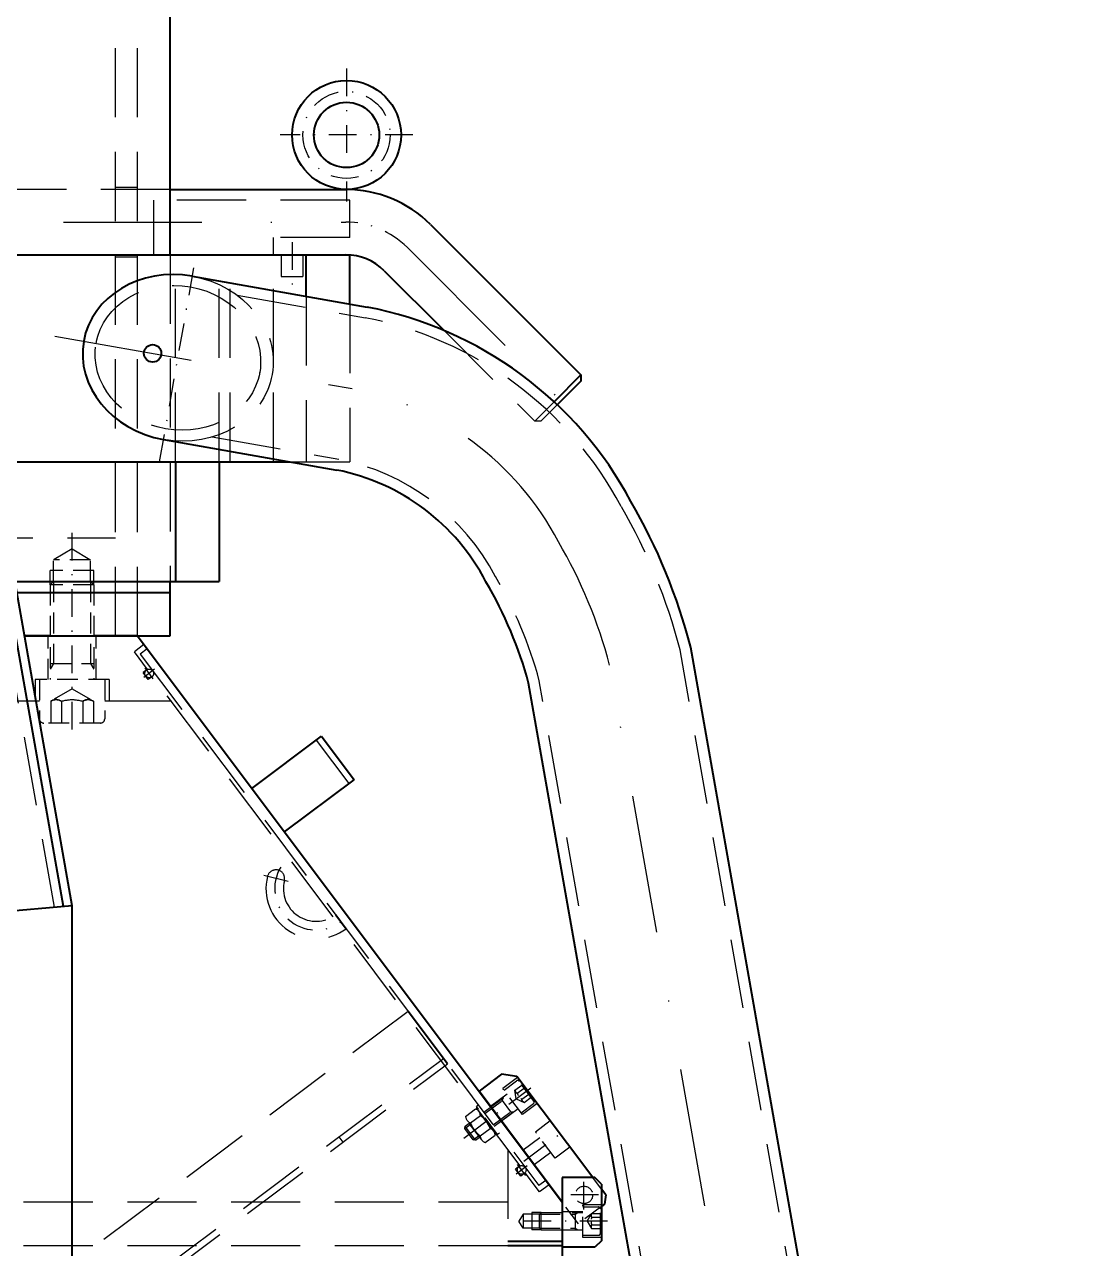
# Model space of a CAD drawing. Extents: x -5080 to -3891, y 5788 to 6629.
# Drawn here: x -4231 to -4134.2, y 6178.8 to 6291.2 of the extents above; entities that cross this region are included whole.
import ezdxf

# ---------------------------------------------------------------- set-up
doc = ezdxf.new("R2010")
doc.units = 0
doc.linetypes.add('STRICHPUNKT', pattern=[25.4, 12.7, -6.35, 0, -6.35])
doc.linetypes.add('VERDECKT', pattern=[9.525, 6.35, -3.175])
for name, color, linetype, lineweight in [('ACHSE', 150, 'STRICHPUNKT', 25), ('VERDECKT', 2, 'VERDECKT', 25), ('VOLL_05', 7, 'CONTINUOUS', 40)]:
    doc.layers.add(name, color=color, linetype=linetype, lineweight=lineweight)

msp = doc.modelspace()

# ---------------------------------------------------------------- linework, layer by layer
at = {"layer": 'ACHSE', "ltscale": 0.2}
for p, q in [((-4201.4419, 6287.1552), (-4201.4419, 6274.9659)), ((-4195.3472, 6281.0606), (-4207.5365, 6281.0606)), ((-4206.4419, 6271.2268), (-4206.4419, 6266.9559)), ((-4218.6042, 6251.0606), (-4215.254, 6270.0606)), ((-4226.6419, 6226.4606), (-4226.6419, 6244.9787)), ((-4219.0658, 6231.9926), (-4220.0579, 6231.2485)), ((-4219.1898, 6231.1245), (-4219.9339, 6232.1166)), ((-4206.8137, 6212.5014), (-4209.0332, 6213.0583)), ((-4190.6861, 6188.9409), (-4184.3546, 6193.6895)), ((-4185.1747, 6186.8244), (-4181.3546, 6189.6895)), ((-4184.8658, 6186.3926), (-4185.8579, 6185.6485)), ((-4184.9898, 6185.5245), (-4185.7339, 6186.5166)), ((-4179.6403, 6182.3813), (-4179.6403, 6185.0691)), ((-4178.2965, 6183.7252), (-4180.9842, 6183.7252)), ((-4177.4724, 6181.3252), (-4186.1189, 6181.3252))]:
    msp.add_line(p, q, dxfattribs=at)
at = {"layer": 'ACHSE'}
for p, q in [((-4278.4419, 6273.0606), (-4201.5129, 6273.0606)), ((-4195.8561, 6270.7174), (-4181.0571, 6255.9184)), ((-4228.2259, 6262.5892), (-4200.9275, 6257.7758)), ((-4141.9639, 6032.0606), (-4177.2858, 6232.3813))]:
    msp.add_line(p, q, dxfattribs=at)
at = {"layer": 'ACHSE', "ltscale": 0.2}
msp.add_circle((-4201.4419, 6281.0606), 4, dxfattribs=at)
for centre, radius, start, end in [((-4201.5129, 6265.0606), 8, 45, 90), ((-4204.2377, 6211.855), 3.8, 148.597017, 306.869898)]:
    msp.add_arc(centre, radius, start, end, dxfattribs=at)
at = {"layer": 'ACHSE'}
for centre, radius, start, end in [((-4206.1611, 6230.9392), 27.3421, 27.844097, 78.964766), ((-4221.2178, 6220.7982), 45.4333, 14.77041, 30.284267)]:
    msp.add_arc(centre, radius, start, end, dxfattribs=at)
at = {"layer": 'VERDECKT'}
for p, q in [((-4222.6419, 6235.0606), (-4222.6419, 6436.0606)), ((-4220.6419, 6235.0606), (-4220.6419, 6436.0606)), ((-4228.2419, 6210.1384), (-4265.8992, 6423.7038)), ((-4217.6419, 6276.0606), (-4262.6113, 6276.0606)), ((-4222.6419, 6276.2606), (-4220.6419, 6276.2606)), ((-4201.1419, 6275.0606), (-4219.1419, 6275.0606)), ((-4219.1419, 6270.0606), (-4219.1419, 6275.0606)), ((-4201.1419, 6271.6606), (-4201.1419, 6275.0606)), ((-4201.1419, 6271.6606), (-4208.1419, 6271.6606)), ((-4208.1419, 6270.0606), (-4208.1419, 6271.6606)), ((-4222.6419, 6269.8606), (-4220.6419, 6269.8606)), ((-4217.6419, 6270.0606), (-4217.6419, 6240.0606)), ((-4217.1419, 6251.0606), (-4217.1419, 6270.0606)), ((-4213.1419, 6251.0606), (-4213.1419, 6270.0606)), ((-4212.1419, 6251.0606), (-4212.1419, 6270.0606)), ((-4208.1419, 6251.0606), (-4208.1419, 6270.0606)), ((-4207.4419, 6270.0606), (-4207.4419, 6268.0606)), ((-4205.4419, 6270.0606), (-4205.4419, 6268.0606)), ((-4207.4419, 6268.0606), (-4205.4419, 6268.0606)), ((-4211.4869, 6266.3497), (-4199.7161, 6264.2742)), ((-4205.1419, 6266.2463), (-4205.1419, 6251.0606)), ((-4201.1419, 6265.541), (-4201.1419, 6251.0606)), ((-4192.4867, 6263.1054), (-4184.1684, 6254.7871)), ((-4182.3912, 6256.5642), (-4184.1684, 6254.7871)), ((-4182.0993, 6256.2904), (-4183.6027, 6254.7871)), ((-4183.6027, 6254.7871), (-4184.1684, 6254.7871)), ((-4213.7825, 6253.3305), (-4202.1485, 6251.2791)), ((-4206.6678, 6251.0606), (-4201.1419, 6251.0606)), ((-4255.6419, 6244.0606), (-4222.6419, 6244.0606)), ((-4220.0419, 6234.2606), (-4220.9219, 6233.6006)), ((-4219.7419, 6233.8606), (-4220.3819, 6233.3806)), ((-4135.2519, 6032.0606), (-4170.8213, 6233.7845)), ((-4219.7142, 6231.9904), (-4220.9219, 6233.6006)), ((-4220.3819, 6233.3806), (-4183.7819, 6184.5806)), ((-4219.7219, 6232.0006), (-4220.1219, 6231.7006)), ((-4219.6419, 6231.0606), (-4220.1219, 6231.7006)), ((-4219.2419, 6231.3606), (-4219.6419, 6231.0606)), ((-4185.5142, 6186.3904), (-4219.2495, 6231.3707)), ((-4148.6759, 6032.0606), (-4183.7457, 6230.9517)), ((-4229.6419, 6229.0606), (-4248.6419, 6229.0606)), ((-4217.5169, 6229.0606), (-4223.6419, 6229.0606)), ((-4204.2219, 6225.5006), (-4201.2219, 6221.5006)), ((-4195.7819, 6200.5806), (-4227.7819, 6176.5806)), ((-4226.1419, 6171.0606), (-4192.5419, 6196.2606)), ((-4225.7819, 6170.5806), (-4192.1819, 6195.7806)), ((-4186.6419, 6187.8939), (-4186.6419, 6178.4606)), ((-4180.9404, 6188.1252), (-4182.3004, 6187.1052)), ((-4182.6964, 6187.6332), (-4184.2164, 6186.4932)), ((-4185.5219, 6186.4006), (-4185.9219, 6186.1006)), ((-4185.4419, 6185.4606), (-4185.9219, 6186.1006)), ((-4185.0419, 6185.7606), (-4185.4419, 6185.4606)), ((-4183.7219, 6184.0006), (-4185.0495, 6185.7707)), ((-4183.1419, 6185.0606), (-4183.7819, 6184.5806)), ((-4178.0391, 6184.2569), (-4178.839, 6185.3234)), ((-4186.6419, 6183.0606), (-4290.6419, 6183.0606)), ((-4186.6419, 6179.0606), (-4290.6419, 6179.0606))]:
    msp.add_line(p, q, dxfattribs=at)
at = {"layer": 'VERDECKT', "ltscale": 0.3}
for p, q in [((-4226.6419, 6243.0598), (-4228.3359, 6242.042)), ((-4226.6419, 6243.0598), (-4224.9479, 6242.042)), ((-4228.3359, 6240.0598), (-4228.3359, 6242.042)), ((-4224.9479, 6242.042), (-4228.3359, 6242.042)), ((-4224.9479, 6240.0598), (-4224.9479, 6242.042)), ((-4228.6419, 6239.7538), (-4228.6419, 6241.0598)), ((-4224.6419, 6241.0598), (-4228.6419, 6241.0598)), ((-4224.6419, 6239.7538), (-4224.6419, 6241.0598)), ((-4228.3359, 6240.0598), (-4228.6419, 6239.7538)), ((-4228.6419, 6239.7538), (-4228.6419, 6231.0606)), ((-4228.3741, 6239.7538), (-4228.6419, 6239.7538)), ((-4224.6419, 6239.7538), (-4228.3741, 6239.7538)), ((-4228.3359, 6240.0598), (-4228.3359, 6232.5226)), ((-4224.9479, 6240.0598), (-4228.3359, 6240.0598)), ((-4224.9479, 6240.0598), (-4224.9479, 6232.5226)), ((-4224.6419, 6239.7538), (-4224.9479, 6240.0598)), ((-4224.6419, 6239.7538), (-4224.6419, 6231.0606)), ((-4228.8419, 6231.0606), (-4228.8419, 6235.0606)), ((-4224.4419, 6231.0606), (-4224.4419, 6235.0606)), ((-4228.3359, 6232.5226), (-4228.6419, 6231.9926)), ((-4228.6419, 6232.5226), (-4224.6419, 6232.5226)), ((-4224.9479, 6232.5226), (-4224.6419, 6231.9926)), ((-4230.0419, 6231.0606), (-4230.0419, 6229.0606)), ((-4223.2419, 6231.0606), (-4230.0419, 6231.0606)), ((-4229.6419, 6231.0606), (-4229.6419, 6227.4606)), ((-4223.6419, 6231.0606), (-4223.6419, 6227.4606)), ((-4223.2419, 6231.0606), (-4223.2419, 6229.0606)), ((-4226.6419, 6230.1942), (-4228.6046, 6229.061)), ((-4226.6419, 6230.1942), (-4224.6791, 6229.061)), ((-4228.5589, 6229.0864), (-4228.6054, 6229.0606)), ((-4228.6054, 6229.0606), (-4228.5589, 6229.0864)), ((-4228.6054, 6229.0606), (-4228.6054, 6227.0606)), ((-4228.5589, 6229.0864), (-4228.514, 6229.1095)), ((-4228.5141, 6229.1094), (-4228.5589, 6229.0864)), ((-4228.4705, 6229.1297), (-4228.5141, 6229.1094)), ((-4228.514, 6229.1095), (-4228.4705, 6229.1299)), ((-4228.4705, 6229.1299), (-4228.4282, 6229.1479)), ((-4228.4282, 6229.1476), (-4228.4705, 6229.1297)), ((-4228.4282, 6229.1479), (-4228.3868, 6229.1634)), ((-4228.3869, 6229.1632), (-4228.4282, 6229.1476)), ((-4228.3464, 6229.1764), (-4228.3869, 6229.1632)), ((-4228.3868, 6229.1634), (-4228.3463, 6229.1767)), ((-4228.3066, 6229.1875), (-4228.3464, 6229.1764)), ((-4228.3463, 6229.1767), (-4228.3066, 6229.1879)), ((-4228.3066, 6229.1879), (-4228.2674, 6229.1969)), ((-4228.2675, 6229.1965), (-4228.3066, 6229.1875)), ((-4228.2288, 6229.2035), (-4228.2675, 6229.1965)), ((-4228.2674, 6229.1969), (-4228.2287, 6229.2038)), ((-4228.1904, 6229.2084), (-4228.2288, 6229.2035)), ((-4228.2287, 6229.2038), (-4228.1904, 6229.2088)), ((-4228.1904, 6229.2088), (-4228.1523, 6229.2117)), ((-4228.1523, 6229.2113), (-4228.1904, 6229.2084)), ((-4228.1523, 6229.2117), (-4228.1143, 6229.2127)), ((-4228.1143, 6229.2123), (-4228.1523, 6229.2113)), ((-4228.1143, 6229.2127), (-4228.0763, 6229.2117)), ((-4228.0763, 6229.2113), (-4228.1143, 6229.2123)), ((-4228.0763, 6229.2117), (-4228.0382, 6229.2088)), ((-4228.0382, 6229.2084), (-4228.0763, 6229.2113)), ((-4228.0382, 6229.2088), (-4227.9998, 6229.2038)), ((-4227.9998, 6229.2035), (-4228.0382, 6229.2084)), ((-4227.9998, 6229.2038), (-4227.9612, 6229.1969)), ((-4227.9611, 6229.1965), (-4227.9998, 6229.2035)), ((-4227.9612, 6229.1969), (-4227.922, 6229.1879)), ((-4227.922, 6229.1875), (-4227.9611, 6229.1965)), ((-4227.922, 6229.1879), (-4227.8822, 6229.1767)), ((-4227.8822, 6229.1764), (-4227.922, 6229.1875)), ((-4227.8822, 6229.1767), (-4227.8418, 6229.1634)), ((-4227.8417, 6229.1632), (-4227.8822, 6229.1764)), ((-4227.8418, 6229.1634), (-4227.8004, 6229.1479)), ((-4227.8004, 6229.1476), (-4227.8417, 6229.1632)), ((-4227.8004, 6229.1479), (-4227.7581, 6229.1299)), ((-4227.758, 6229.1297), (-4227.8004, 6229.1476)), ((-4227.7581, 6229.1299), (-4227.7145, 6229.1095)), ((-4227.7145, 6229.1094), (-4227.758, 6229.1297)), ((-4227.7145, 6229.1095), (-4227.6697, 6229.0864)), ((-4227.6696, 6229.0864), (-4227.7145, 6229.1094)), ((-4227.6697, 6229.0864), (-4227.6232, 6229.0606)), ((-4227.6232, 6229.0606), (-4227.6696, 6229.0864)), ((-4227.6232, 6229.0606), (-4227.5305, 6229.0864)), ((-4227.6232, 6229.0606), (-4227.6232, 6227.0606)), ((-4227.5305, 6229.0864), (-4227.4408, 6229.1094)), ((-4227.4408, 6229.1094), (-4227.3538, 6229.1297)), ((-4227.3538, 6229.1297), (-4227.2692, 6229.1476)), ((-4227.2692, 6229.1476), (-4227.1866, 6229.1632)), ((-4227.1866, 6229.1632), (-4227.1057, 6229.1764)), ((-4227.1057, 6229.1764), (-4227.0262, 6229.1875)), ((-4227.0262, 6229.1875), (-4226.948, 6229.1965)), ((-4226.948, 6229.1965), (-4226.8706, 6229.2035)), ((-4226.8706, 6229.2035), (-4226.794, 6229.2084)), ((-4226.794, 6229.2084), (-4226.7178, 6229.2113)), ((-4226.7178, 6229.2113), (-4226.6419, 6229.2123)), ((-4226.6419, 6229.2123), (-4226.5659, 6229.2113)), ((-4226.5659, 6229.2113), (-4226.4897, 6229.2084)), ((-4226.4897, 6229.2084), (-4226.4131, 6229.2035)), ((-4226.4131, 6229.2035), (-4226.3358, 6229.1965)), ((-4226.3358, 6229.1965), (-4226.2575, 6229.1875)), ((-4226.2575, 6229.1875), (-4226.1781, 6229.1764)), ((-4226.1781, 6229.1764), (-4226.0972, 6229.1632)), ((-4226.0972, 6229.1632), (-4226.0145, 6229.1476)), ((-4226.0145, 6229.1476), (-4225.9299, 6229.1297)), ((-4225.9299, 6229.1297), (-4225.8429, 6229.1094)), ((-4225.8429, 6229.1094), (-4225.7532, 6229.0864)), ((-4225.7532, 6229.0864), (-4225.6605, 6229.0606)), ((-4225.6141, 6229.0864), (-4225.6605, 6229.0606)), ((-4225.6605, 6229.0606), (-4225.6141, 6229.0864)), ((-4225.6605, 6229.0606), (-4225.6605, 6227.0606)), ((-4225.5692, 6229.1095), (-4225.6141, 6229.0864)), ((-4225.6141, 6229.0864), (-4225.5692, 6229.1094)), ((-4225.5256, 6229.1299), (-4225.5692, 6229.1095)), ((-4225.5692, 6229.1094), (-4225.5257, 6229.1297)), ((-4225.5257, 6229.1297), (-4225.4833, 6229.1476)), ((-4225.4833, 6229.1479), (-4225.5256, 6229.1299)), ((-4225.4419, 6229.1634), (-4225.4833, 6229.1479)), ((-4225.4833, 6229.1476), (-4225.442, 6229.1632)), ((-4225.442, 6229.1632), (-4225.4015, 6229.1764)), ((-4225.4015, 6229.1767), (-4225.4419, 6229.1634)), ((-4225.3617, 6229.1879), (-4225.4015, 6229.1767)), ((-4225.4015, 6229.1764), (-4225.3618, 6229.1875)), ((-4225.3618, 6229.1875), (-4225.3226, 6229.1965)), ((-4225.3226, 6229.1969), (-4225.3617, 6229.1879)), ((-4225.2839, 6229.2038), (-4225.3226, 6229.1969)), ((-4225.3226, 6229.1965), (-4225.2839, 6229.2035)), ((-4225.2455, 6229.2088), (-4225.2839, 6229.2038)), ((-4225.2839, 6229.2035), (-4225.2456, 6229.2084)), ((-4225.2456, 6229.2084), (-4225.2074, 6229.2113)), ((-4225.2074, 6229.2117), (-4225.2455, 6229.2088)), ((-4225.1694, 6229.2127), (-4225.2074, 6229.2117)), ((-4225.2074, 6229.2113), (-4225.1694, 6229.2123)), ((-4225.1314, 6229.2117), (-4225.1694, 6229.2127)), ((-4225.1694, 6229.2123), (-4225.1314, 6229.2113)), ((-4225.0933, 6229.2088), (-4225.1314, 6229.2117)), ((-4225.1314, 6229.2113), (-4225.0933, 6229.2084)), ((-4225.055, 6229.2038), (-4225.0933, 6229.2088)), ((-4225.0933, 6229.2084), (-4225.055, 6229.2035)), ((-4225.0163, 6229.1969), (-4225.055, 6229.2038)), ((-4225.055, 6229.2035), (-4225.0163, 6229.1965)), ((-4224.9771, 6229.1879), (-4225.0163, 6229.1969)), ((-4225.0163, 6229.1965), (-4224.9771, 6229.1875)), ((-4224.9374, 6229.1767), (-4224.9771, 6229.1879)), ((-4224.9771, 6229.1875), (-4224.9373, 6229.1764)), ((-4224.8969, 6229.1634), (-4224.9374, 6229.1767)), ((-4224.9373, 6229.1764), (-4224.8969, 6229.1632)), ((-4224.8556, 6229.1479), (-4224.8969, 6229.1634)), ((-4224.8969, 6229.1632), (-4224.8555, 6229.1476)), ((-4224.8132, 6229.1299), (-4224.8556, 6229.1479)), ((-4224.8555, 6229.1476), (-4224.8132, 6229.1297)), ((-4224.7697, 6229.1095), (-4224.8132, 6229.1299)), ((-4224.8132, 6229.1297), (-4224.7696, 6229.1094)), ((-4224.7248, 6229.0864), (-4224.7697, 6229.1095)), ((-4224.7696, 6229.1094), (-4224.7248, 6229.0864)), ((-4224.6784, 6229.0606), (-4224.7248, 6229.0864)), ((-4224.7248, 6229.0864), (-4224.6784, 6229.0606)), ((-4224.6784, 6229.0606), (-4224.6784, 6227.0606)), ((-4224.0419, 6227.0606), (-4229.2419, 6227.0606)), ((-4185.7404, 6194.5252), (-4187.1004, 6193.5052)), ((-4185.3004, 6191.1052), (-4187.1004, 6193.5052)), ((-4186.9804, 6193.3452), (-4185.8284, 6194.2092)), ((-4185.9762, 6193.3396), (-4185.3362, 6193.8196)), ((-4185.9736, 6193.321), (-4185.9762, 6193.3396)), ((-4185.9762, 6193.3396), (-4185.9736, 6193.321)), ((-4185.8804, 6192.5451), (-4185.9761, 6193.3393)), ((-4185.9706, 6193.3035), (-4185.9736, 6193.321)), ((-4185.9736, 6193.321), (-4185.9706, 6193.3035)), ((-4185.9671, 6193.2869), (-4185.9706, 6193.3035)), ((-4185.9706, 6193.3035), (-4185.9672, 6193.2868)), ((-4185.9672, 6193.2868), (-4185.9633, 6193.2711)), ((-4185.9632, 6193.2711), (-4185.9671, 6193.2869)), ((-4185.7682, 6193.0623), (-4185.1282, 6193.5423)), ((-4184.2364, 6192.3532), (-4185.6044, 6194.1772)), ((-4188.8403, 6191.3252), (-4186.6804, 6192.9452)), ((-4188.7479, 6191.202), (-4187.1619, 6192.3915)), ((-4186.7044, 6192.9772), (-4188.2244, 6191.8372)), ((-4187.2543, 6192.5147), (-4186.2943, 6191.2347)), ((-4187.1619, 6192.3915), (-4187.0409, 6192.6748)), ((-4185.9633, 6193.2711), (-4185.9589, 6193.2561)), ((-4185.9589, 6193.2562), (-4185.9632, 6193.2711)), ((-4185.954, 6193.2419), (-4185.9589, 6193.2562)), ((-4185.9589, 6193.2561), (-4185.9541, 6193.2419)), ((-4185.9541, 6193.2419), (-4185.9488, 6193.2283)), ((-4185.9488, 6193.2284), (-4185.954, 6193.2419)), ((-4185.943, 6193.2154), (-4185.9488, 6193.2284)), ((-4185.9488, 6193.2283), (-4185.9431, 6193.2153)), ((-4185.9431, 6193.2153), (-4185.9369, 6193.2029)), ((-4185.9368, 6193.203), (-4185.943, 6193.2154)), ((-4185.9369, 6193.2029), (-4185.9301, 6193.191)), ((-4185.93, 6193.1911), (-4185.9368, 6193.203)), ((-4185.9301, 6193.191), (-4185.9229, 6193.1797)), ((-4185.9228, 6193.1797), (-4185.93, 6193.1911)), ((-4185.9229, 6193.1797), (-4185.9151, 6193.1687)), ((-4185.915, 6193.1688), (-4185.9228, 6193.1797)), ((-4185.9151, 6193.1687), (-4185.9068, 6193.1582)), ((-4185.9067, 6193.1583), (-4185.915, 6193.1688)), ((-4185.9068, 6193.1582), (-4185.8979, 6193.1481)), ((-4185.8978, 6193.1481), (-4185.9067, 6193.1583)), ((-4185.8979, 6193.1481), (-4185.8884, 6193.1383)), ((-4185.8883, 6193.1384), (-4185.8978, 6193.1481)), ((-4185.8884, 6193.1383), (-4185.8782, 6193.1288)), ((-4185.8781, 6193.1289), (-4185.8883, 6193.1384)), ((-4185.8804, 6192.5451), (-4185.1448, 6192.2309)), ((-4185.8782, 6193.1288), (-4185.8674, 6193.1197)), ((-4185.8673, 6193.1197), (-4185.8781, 6193.1289)), ((-4185.8674, 6193.1197), (-4185.8558, 6193.1108)), ((-4185.8557, 6193.1109), (-4185.8673, 6193.1197)), ((-4185.8558, 6193.1108), (-4185.8435, 6193.1022)), ((-4185.8434, 6193.1023), (-4185.8557, 6193.1109)), ((-4185.8435, 6193.1022), (-4185.8304, 6193.0938)), ((-4185.8303, 6193.0939), (-4185.8434, 6193.1023)), ((-4185.8304, 6193.0938), (-4185.8163, 6193.0857)), ((-4185.8163, 6193.0857), (-4185.8303, 6193.0939)), ((-4185.8163, 6193.0857), (-4185.8013, 6193.0777)), ((-4185.8013, 6193.0777), (-4185.8163, 6193.0857)), ((-4185.8013, 6193.0777), (-4185.7853, 6193.0699)), ((-4185.7853, 6193.0699), (-4185.8013, 6193.0777)), ((-4185.7853, 6193.0699), (-4185.7682, 6193.0623)), ((-4185.7682, 6193.0623), (-4185.7853, 6193.0699)), ((-4185.7682, 6193.0623), (-4185.7558, 6193.0306)), ((-4185.7558, 6193.0306), (-4185.7433, 6193.0004)), ((-4185.7433, 6193.0004), (-4185.7307, 6192.9716)), ((-4185.7307, 6192.9716), (-4185.7178, 6192.9439)), ((-4185.7178, 6192.9439), (-4185.7047, 6192.9173)), ((-4185.7047, 6192.9173), (-4185.6913, 6192.8916)), ((-4185.6913, 6192.8916), (-4185.6776, 6192.8668)), ((-4185.4521, 6192.5896), (-4185.4291, 6192.5695)), ((-4185.4291, 6192.5695), (-4185.405, 6192.5493)), ((-4185.405, 6192.5493), (-4185.3795, 6192.5288)), ((-4185.3795, 6192.5288), (-4185.3525, 6192.5081)), ((-4185.3525, 6192.5081), (-4184.7125, 6192.9881)), ((-4185.35, 6192.4895), (-4185.3525, 6192.5081)), ((-4185.3525, 6192.5081), (-4185.35, 6192.4895)), ((-4185.347, 6192.472), (-4185.35, 6192.4895)), ((-4185.35, 6192.4895), (-4185.347, 6192.472)), ((-4185.3436, 6192.4553), (-4185.347, 6192.472)), ((-4185.347, 6192.472), (-4185.3435, 6192.4554)), ((-4185.3397, 6192.4396), (-4185.3436, 6192.4553)), ((-4185.3435, 6192.4554), (-4185.3396, 6192.4396)), ((-4185.3353, 6192.4246), (-4185.3397, 6192.4396)), ((-4185.3396, 6192.4396), (-4185.3352, 6192.4247)), ((-4185.3305, 6192.4104), (-4185.3353, 6192.4246)), ((-4185.3352, 6192.4247), (-4185.3304, 6192.4104)), ((-4185.3252, 6192.3968), (-4185.3305, 6192.4104)), ((-4185.3304, 6192.4104), (-4185.3251, 6192.3969)), ((-4185.3195, 6192.3838), (-4185.3252, 6192.3968)), ((-4185.3251, 6192.3969), (-4185.3194, 6192.3839)), ((-4185.3132, 6192.3714), (-4185.3195, 6192.3838)), ((-4185.3194, 6192.3839), (-4185.3131, 6192.3715)), ((-4185.3065, 6192.3596), (-4185.3132, 6192.3714)), ((-4185.3131, 6192.3715), (-4185.3064, 6192.3596)), ((-4185.2993, 6192.3482), (-4185.3065, 6192.3596)), ((-4185.3064, 6192.3596), (-4185.2992, 6192.3483)), ((-4185.2915, 6192.3372), (-4185.2993, 6192.3482)), ((-4185.2992, 6192.3483), (-4185.2914, 6192.3373)), ((-4185.2832, 6192.3267), (-4185.2915, 6192.3372)), ((-4185.2914, 6192.3373), (-4185.2831, 6192.3268)), ((-4185.2743, 6192.3166), (-4185.2832, 6192.3267)), ((-4185.2831, 6192.3268), (-4185.2742, 6192.3167)), ((-4185.2648, 6192.3068), (-4185.2743, 6192.3166)), ((-4185.2742, 6192.3167), (-4185.2647, 6192.3069)), ((-4185.2546, 6192.2973), (-4185.2648, 6192.3068)), ((-4185.2647, 6192.3069), (-4185.2545, 6192.2974)), ((-4185.2438, 6192.2882), (-4185.2546, 6192.2973)), ((-4185.2545, 6192.2974), (-4185.2437, 6192.2883)), ((-4185.2322, 6192.2793), (-4185.2438, 6192.2882)), ((-4185.2437, 6192.2883), (-4185.2321, 6192.2794)), ((-4185.2199, 6192.2707), (-4185.2322, 6192.2793)), ((-4185.2321, 6192.2794), (-4185.2198, 6192.2708)), ((-4185.2067, 6192.2623), (-4185.2199, 6192.2707)), ((-4185.2198, 6192.2708), (-4185.2067, 6192.2624)), ((-4185.2067, 6192.2624), (-4185.1926, 6192.2542)), ((-4185.1927, 6192.2542), (-4185.2067, 6192.2623)), ((-4185.1777, 6192.2462), (-4185.1927, 6192.2542)), ((-4185.1926, 6192.2542), (-4185.1777, 6192.2462)), ((-4185.1617, 6192.2384), (-4185.1777, 6192.2462)), ((-4185.1777, 6192.2462), (-4185.1617, 6192.2384)), ((-4185.1446, 6192.2308), (-4185.1617, 6192.2384)), ((-4185.1617, 6192.2384), (-4185.1446, 6192.2308)), ((-4185.1446, 6192.2308), (-4184.5046, 6192.7108)), ((-4190.5165, 6190.9445), (-4189.6056, 6191.6277)), ((-4189.4963, 6191.8332), (-4189.5163, 6191.6932)), ((-4187.7163, 6189.2932), (-4189.5163, 6191.6932)), ((-4189.3203, 6191.9652), (-4189.4963, 6191.8332)), ((-4187.5763, 6189.2732), (-4189.4963, 6191.8332)), ((-4187.9727, 6190.1684), (-4186.3867, 6191.3579)), ((-4187.8803, 6190.0452), (-4185.7204, 6191.6652)), ((-4185.6964, 6191.6332), (-4187.2164, 6190.4932)), ((-4186.3867, 6191.3579), (-4186.0809, 6191.3948)), ((-4185.4204, 6191.2652), (-4184.2684, 6192.1292)), ((-4183.9404, 6192.1252), (-4185.3004, 6191.1052)), ((-4190.588, 6189.822), (-4190.0919, 6190.194)), ((-4190.588, 6189.822), (-4190.5572, 6190.0376)), ((-4190.5572, 6190.0376), (-4190.1843, 6190.3172)), ((-4190.4929, 6189.9519), (-4190.5572, 6190.0376)), ((-4189.5972, 6188.7576), (-4190.4929, 6189.9519)), ((-4189.0288, 6188.7765), (-4190.3798, 6190.5779)), ((-4190.0661, 6190.3441), (-4189.1552, 6191.0272)), ((-4182.7404, 6190.5252), (-4184.1004, 6189.5052)), ((-4189.8128, 6188.7884), (-4190.588, 6189.822)), ((-4189.8128, 6188.7884), (-4189.3167, 6189.1604)), ((-4189.5972, 6188.7576), (-4189.2243, 6189.0372)), ((-4189.1655, 6189.1432), (-4188.2546, 6189.8263)), ((-4188.7151, 6188.5427), (-4187.8042, 6189.2259)), ((-4187.7163, 6189.2932), (-4187.5763, 6189.2732)), ((-4187.4003, 6189.4052), (-4187.5763, 6189.2732)), ((-4183.7044, 6188.9772), (-4185.2244, 6187.8372)), ((-4182.3004, 6187.1052), (-4184.1004, 6189.5052)), ((-4189.5972, 6188.7576), (-4189.8128, 6188.7884)), ((-4182.8419, 6184.6606), (-4183.7219, 6184.0006)), ((-4183.5863, 6182.1252), (-4184.4403, 6182.1252)), ((-4184.4403, 6182.1252), (-4184.4403, 6180.5252)), ((-4183.7403, 6181.9712), (-4183.5863, 6182.1252)), ((-4183.5863, 6182.1252), (-4179.7403, 6182.1252)), ((-4183.5863, 6182.0181), (-4183.5863, 6182.1252)), ((-4180.1603, 6181.0852), (-4181.6419, 6183.0606)), ((-4179.7403, 6182.1652), (-4181.6403, 6182.1652)), ((-4180.4578, 6181.9712), (-4180.1911, 6182.1252)), ((-4180.4578, 6182.1252), (-4180.4578, 6180.5252)), ((-4178.0427, 6182.6734), (-4180.1603, 6181.0852)), ((-4179.7403, 6179.8252), (-4179.7403, 6182.8252)), ((-4178.0403, 6182.8252), (-4179.7403, 6182.8252)), ((-4179.7403, 6182.6252), (-4178.3003, 6182.6252)), ((-4178.1403, 6180.1852), (-4178.1403, 6182.4652)), ((-4185.2403, 6181.9712), (-4185.6285, 6181.3252)), ((-4185.2403, 6180.6792), (-4185.6285, 6181.3252)), ((-4183.7403, 6181.9712), (-4185.2403, 6181.9712)), ((-4185.2403, 6181.9712), (-4185.2403, 6180.6792)), ((-4183.7403, 6181.9712), (-4180.4578, 6181.9712)), ((-4183.7403, 6180.6792), (-4183.7403, 6181.9712)), ((-4183.5863, 6180.5252), (-4183.5863, 6182.0181)), ((-4179.3405, 6181.3252), (-4178.9405, 6182.0179)), ((-4179.3405, 6181.3252), (-4178.9405, 6180.6325)), ((-4178.9937, 6181.8583), (-4178.994, 6181.8449)), ((-4178.994, 6181.8449), (-4178.9937, 6181.8315)), ((-4178.9939, 6181.8449), (-4178.9936, 6181.8583)), ((-4178.9936, 6181.8315), (-4178.9939, 6181.8449)), ((-4178.9927, 6181.8718), (-4178.9937, 6181.8583)), ((-4178.9937, 6181.8315), (-4178.9927, 6181.818)), ((-4178.9936, 6181.8583), (-4178.9925, 6181.8718)), ((-4178.9925, 6181.818), (-4178.9936, 6181.8315)), ((-4178.9909, 6181.8853), (-4178.9927, 6181.8718)), ((-4178.9927, 6181.818), (-4178.9909, 6181.8045)), ((-4178.9925, 6181.8718), (-4178.9908, 6181.8853)), ((-4178.9908, 6181.8045), (-4178.9925, 6181.818)), ((-4178.9925, 6181.2715), (-4178.9908, 6181.2445)), ((-4178.9885, 6181.8989), (-4178.9909, 6181.8853)), ((-4178.9909, 6181.8045), (-4178.9885, 6181.7908)), ((-4178.9908, 6181.8853), (-4178.9883, 6181.899)), ((-4178.9883, 6181.7908), (-4178.9908, 6181.8045)), ((-4178.9908, 6181.2445), (-4178.9883, 6181.2172)), ((-4178.9853, 6181.9128), (-4178.9885, 6181.8989)), ((-4178.9885, 6181.7908), (-4178.9853, 6181.777)), ((-4178.9883, 6181.899), (-4178.9852, 6181.9128)), ((-4178.9852, 6181.777), (-4178.9883, 6181.7908)), ((-4178.9883, 6181.2172), (-4178.9852, 6181.1896)), ((-4178.9814, 6181.9268), (-4178.9853, 6181.9128)), ((-4178.9853, 6181.777), (-4178.9814, 6181.763)), ((-4178.9852, 6181.9128), (-4178.9812, 6181.9268)), ((-4178.9812, 6181.763), (-4178.9852, 6181.777)), ((-4178.9852, 6181.1896), (-4178.9812, 6181.1615)), ((-4178.9767, 6181.9411), (-4178.9814, 6181.9268)), ((-4178.9814, 6181.763), (-4178.9767, 6181.7487)), ((-4178.9812, 6181.9268), (-4178.9766, 6181.9411)), ((-4178.9766, 6181.7487), (-4178.9812, 6181.763)), ((-4178.9766, 6181.5175), (-4178.9812, 6181.4889)), ((-4178.9812, 6181.1615), (-4178.9766, 6181.133)), ((-4178.9712, 6181.9557), (-4178.9767, 6181.9411)), ((-4178.9767, 6181.7487), (-4178.9712, 6181.7341)), ((-4178.9766, 6181.9411), (-4178.9711, 6181.9557)), ((-4178.9711, 6181.7341), (-4178.9766, 6181.7487)), ((-4178.9711, 6181.5466), (-4178.9766, 6181.5175)), ((-4178.9766, 6181.133), (-4178.9711, 6181.1038)), ((-4178.9648, 6181.9706), (-4178.9712, 6181.9557)), ((-4178.9712, 6181.7341), (-4178.9648, 6181.7192)), ((-4178.9712, 6180.9163), (-4178.9648, 6180.9313)), ((-4178.9711, 6181.9557), (-4178.9648, 6181.9706)), ((-4178.9648, 6181.7192), (-4178.9711, 6181.7341)), ((-4178.9648, 6181.5765), (-4178.9711, 6181.5466)), ((-4178.9711, 6181.1038), (-4178.9648, 6181.0739)), ((-4178.9648, 6180.9313), (-4178.9711, 6180.9163)), ((-4178.9576, 6181.986), (-4178.9648, 6181.9706)), ((-4178.9648, 6181.9706), (-4178.9576, 6181.986)), ((-4178.9648, 6181.7192), (-4178.9576, 6181.7038)), ((-4178.9576, 6181.7038), (-4178.9648, 6181.7192)), ((-4178.9576, 6181.6072), (-4178.9648, 6181.5765)), ((-4178.9648, 6181.0739), (-4178.9576, 6181.0432)), ((-4178.9576, 6180.9466), (-4178.9648, 6180.9313)), ((-4178.9648, 6180.9313), (-4178.9576, 6180.9466)), ((-4178.9495, 6182.0018), (-4178.9576, 6181.986)), ((-4178.9576, 6181.986), (-4178.9495, 6182.0018)), ((-4178.9576, 6181.7038), (-4178.9495, 6181.688)), ((-4178.9495, 6181.688), (-4178.9576, 6181.7038)), ((-4178.9495, 6181.6388), (-4178.9576, 6181.6072)), ((-4178.9576, 6181.0432), (-4178.9495, 6181.0116)), ((-4178.9495, 6180.9625), (-4178.9576, 6180.9466)), ((-4178.9576, 6180.9466), (-4178.9495, 6180.9625)), ((-4178.9403, 6182.0182), (-4178.9495, 6182.0018)), ((-4178.9495, 6182.0018), (-4178.9403, 6182.0182)), ((-4178.9495, 6181.688), (-4178.9403, 6181.6716)), ((-4178.9403, 6181.6716), (-4178.9495, 6181.688)), ((-4178.9403, 6181.6716), (-4178.9495, 6181.6388)), ((-4178.9495, 6181.0116), (-4178.9403, 6180.9788)), ((-4178.9403, 6180.9788), (-4178.9495, 6180.9625)), ((-4178.9495, 6180.9625), (-4178.9403, 6180.9788)), ((-4178.9403, 6182.0182), (-4178.1403, 6182.0182)), ((-4178.9403, 6181.6716), (-4178.1403, 6181.6716)), ((-4178.9403, 6180.9788), (-4178.1403, 6180.9788)), ((-4183.7403, 6180.6792), (-4185.2403, 6180.6792)), ((-4183.5863, 6180.5252), (-4184.4403, 6180.5252)), ((-4183.5863, 6180.5252), (-4183.7403, 6180.6792)), ((-4183.7403, 6180.6792), (-4180.4578, 6180.6792)), ((-4183.5863, 6180.5252), (-4179.7403, 6180.5252)), ((-4179.7403, 6180.4852), (-4181.6403, 6180.4852)), ((-4180.4578, 6180.6792), (-4180.1911, 6180.5252)), ((-4179.7403, 6180.0252), (-4178.3003, 6180.0252)), ((-4178.0403, 6179.8252), (-4179.7403, 6179.8252)), ((-4178.994, 6180.8055), (-4178.9937, 6180.8189)), ((-4178.9937, 6180.7921), (-4178.994, 6180.8055)), ((-4178.9936, 6180.8189), (-4178.9939, 6180.8055)), ((-4178.9939, 6180.8055), (-4178.9936, 6180.7921)), ((-4178.9937, 6180.8189), (-4178.9927, 6180.8324)), ((-4178.9927, 6180.7787), (-4178.9937, 6180.7921)), ((-4178.9925, 6180.8324), (-4178.9936, 6180.8189)), ((-4178.9936, 6180.7921), (-4178.9925, 6180.7787)), ((-4178.9927, 6180.8324), (-4178.9909, 6180.8459)), ((-4178.9909, 6180.7651), (-4178.9927, 6180.7787)), ((-4178.9908, 6180.8459), (-4178.9925, 6180.8324)), ((-4178.9925, 6180.7787), (-4178.9908, 6180.7651)), ((-4178.9909, 6180.8459), (-4178.9885, 6180.8596)), ((-4178.9885, 6180.7515), (-4178.9909, 6180.7651)), ((-4178.9883, 6180.8596), (-4178.9908, 6180.8459)), ((-4178.9908, 6180.7651), (-4178.9883, 6180.7515)), ((-4178.9885, 6180.8596), (-4178.9853, 6180.8734)), ((-4178.9853, 6180.7377), (-4178.9885, 6180.7515)), ((-4178.9852, 6180.8734), (-4178.9883, 6180.8596)), ((-4178.9883, 6180.7515), (-4178.9852, 6180.7376)), ((-4178.9853, 6180.8734), (-4178.9814, 6180.8874)), ((-4178.9814, 6180.7236), (-4178.9853, 6180.7377)), ((-4178.9812, 6180.8874), (-4178.9852, 6180.8734)), ((-4178.9852, 6180.7376), (-4178.9812, 6180.7236)), ((-4178.9814, 6180.8874), (-4178.9767, 6180.9017)), ((-4178.9767, 6180.7093), (-4178.9814, 6180.7236)), ((-4178.9766, 6180.9017), (-4178.9812, 6180.8874)), ((-4178.9812, 6180.7236), (-4178.9766, 6180.7093)), ((-4178.9767, 6180.9017), (-4178.9712, 6180.9163)), ((-4178.9712, 6180.6948), (-4178.9767, 6180.7093)), ((-4178.9711, 6180.9163), (-4178.9766, 6180.9017)), ((-4178.9766, 6180.7093), (-4178.9711, 6180.6947)), ((-4178.9648, 6180.6798), (-4178.9712, 6180.6948)), ((-4178.9711, 6180.6947), (-4178.9648, 6180.6798)), ((-4178.9648, 6180.6798), (-4178.9576, 6180.6644)), ((-4178.9576, 6180.6644), (-4178.9648, 6180.6798)), ((-4178.9576, 6180.6644), (-4178.9495, 6180.6486)), ((-4178.9495, 6180.6486), (-4178.9576, 6180.6644)), ((-4178.9495, 6180.6486), (-4178.9403, 6180.6322)), ((-4178.9403, 6180.6322), (-4178.9495, 6180.6486)), ((-4178.9403, 6180.6322), (-4178.1403, 6180.6322))]:
    msp.add_line(p, q, dxfattribs=at)
at = {"layer": 'VERDECKT'}
msp.add_lwpolyline([(-4202.1419, 6189.0606), (-4201.7819, 6188.5806)], dxfattribs=at)
for centre in [(-4219.5619, 6231.6206), (-4185.3619, 6186.0206)]:
    msp.add_circle(centre, 0.4, dxfattribs=at)
at = {"layer": 'VERDECKT', "ltscale": 0.3}
msp.add_circle((-4179.6403, 6183.7252), 0.8, dxfattribs=at)
at = {"layer": 'VERDECKT'}
for centre, radius, start, end in [((-4206.1611, 6230.9392), 33.9521, 28.116379, 79.084377), ((-4206.1611, 6230.9392), 20.7321, 27.39025, 78.781375), ((-4221.1948, 6220.8098), 52.0176, 14.443753, 30.115266), ((-4221.2178, 6220.7982), 38.8233, 15.160811, 30.538566), ((-4207.9234, 6212.7798), 0.8, 345.914086, 165.914086), ((-4204.2377, 6211.855), 4.6, 165.914086, 306.869898), ((-4204.2377, 6211.855), 3, 165.914086, 306.869898)]:
    msp.add_arc(centre, radius, start, end, dxfattribs=at)
at = {"layer": 'VERDECKT', "ltscale": 0.3}
for centre, radius, start, end in [((-4229.2419, 6227.4606), 0.4, 180, 270), ((-4224.0419, 6227.4606), 0.4, 270, 0), ((-4185.7324, 6194.0812), 0.16, 36.87, 126.87), ((-4184.3644, 6192.2572), 0.16, 306.87, 36.87), ((-4189.845, 6190.979), 0.6915, 4.002678, 69.737118), ((-4189.8267, 6190.9928), 0.6915, 184.001844, 249.737118), ((-4187.6243, 6191.2372), 2.6, 200.091248, 233.648548), ((-4190.6963, 6188.9332), 2.6, 20.091248, 53.648548), ((-4188.4757, 6189.1914), 0.6915, 184.002678, 249.737952), ((-4188.494, 6189.1776), 0.6915, 4.002678, 69.737118), ((-4178.3003, 6182.4652), 0.16, 0, 90), ((-4178.3003, 6180.1852), 0.16, 270, 0)]:
    msp.add_arc(centre, radius, start, end, dxfattribs=at)
at = {"layer": 'VERDECKT'}
msp.add_ellipse((-4216.9228, 6260.5962), major_axis=(-7.5166, 1.3254), ratio=0.8660254, dxfattribs=at)
at = {"layer": 'VERDECKT', "extrusion": (0, 0, -1)}
msp.add_ellipse((-4216.9228, 6260.5962), major_axis=(8.6538, -1.5259), ratio=0.8660254, start_param=4.71238898, end_param=7.85398163, dxfattribs=at)
at = {"layer": 'VOLL_05'}
for p, q in [((-4226.6419, 6210.2784), (-4268.1438, 6445.6474)), ((-4227.4419, 6210.2084), (-4265.1114, 6423.8428)), ((-4217.6419, 6270.0606), (-4217.6419, 6304.0606)), ((-4217.6419, 6276.0606), (-4201.5129, 6276.0606)), ((-4193.7348, 6272.8387), (-4179.9257, 6259.0297)), ((-4237.1831, 6270.0606), (-4201.1419, 6270.0606)), ((-4217.6419, 6270.0606), (-4201.5129, 6270.0606)), ((-4205.1419, 6266.2463), (-4205.1419, 6270.0606)), ((-4201.1419, 6265.541), (-4201.1419, 6270.0606)), ((-4197.9774, 6268.5961), (-4192.4867, 6263.1054)), ((-4215.6014, 6268.0906), (-4199.5425, 6265.259)), ((-4179.9257, 6259.0297), (-4182.3912, 6256.5642)), ((-4179.9257, 6259.0297), (-4179.9257, 6258.464)), ((-4179.9257, 6258.464), (-4182.0993, 6256.2904)), ((-4218.2443, 6253.1018), (-4202.3222, 6250.2943)), ((-4233.8329, 6251.0606), (-4206.6678, 6251.0606)), ((-4217.1419, 6251.0606), (-4217.1419, 6240.0606)), ((-4213.1419, 6251.0606), (-4213.1419, 6240.0606)), ((-4231.8933, 6240.0606), (-4213.1419, 6240.0606)), ((-4217.6419, 6235.0606), (-4217.6419, 6240.0606)), ((-4231.7169, 6239.0606), (-4217.6419, 6239.0606)), ((-4228.6419, 6235.0606), (-4231.0116, 6235.0606)), ((-4231.0116, 6235.0606), (-4217.6419, 6235.0606)), ((-4220.6419, 6235.0606), (-4224.6419, 6235.0606)), ((-4220.6419, 6235.0606), (-4181.6419, 6183.0606)), ((-4134.2365, 6032.0606), (-4169.8432, 6233.9962)), ((-4168.2056, 6137.0606), (-4184.7227, 6230.7333)), ((-4210.1419, 6221.0606), (-4203.7419, 6225.8606)), ((-4203.7419, 6225.8606), (-4200.7419, 6221.8606)), ((-4207.1419, 6217.0606), (-4200.7419, 6221.8606)), ((-4226.6419, 6210.2784), (-4250.6419, 6208.1787)), ((-4226.6419, 6170.2784), (-4226.6419, 6210.2784)), ((-4202.4362, 6209.453), (-4201.4762, 6208.173)), ((-4192.1819, 6195.7806), (-4195.7819, 6200.5806)), ((-4187.2004, 6194.8052), (-4189.2804, 6193.2452)), ((-4185.8004, 6194.6052), (-4187.2004, 6194.8052)), ((-4178.839, 6185.3234), (-4185.8004, 6194.6052)), ((-4181.6403, 6183.0585), (-4189.2789, 6193.2432)), ((-4178.6403, 6185.3252), (-4181.6403, 6185.3252)), ((-4181.6403, 6185.3252), (-4181.6403, 6178.9252)), ((-4178.0403, 6184.7252), (-4178.6403, 6185.3252)), ((-4178.0403, 6184.7252), (-4178.0403, 6179.5252)), ((-4177.6403, 6183.7252), (-4178.0391, 6184.2569)), ((-4177.6403, 6183.7252), (-4177.7603, 6182.8852)), ((-4181.6419, 6183.0606), (-4181.6419, 6179.4606)), ((-4177.7603, 6182.8852), (-4178.0427, 6182.6734)), ((-4181.6419, 6179.4606), (-4186.6419, 6179.4606)), ((-4181.6419, 6179.0606), (-4186.6419, 6179.0606)), ((-4181.6419, 6179.0606), (-4181.6419, 6161.0606)), ((-4178.6403, 6178.9252), (-4181.6403, 6178.9252)), ((-4178.0403, 6179.5252), (-4178.6403, 6178.9252))]:
    msp.add_line(p, q, dxfattribs=at)
for centre, radius in [((-4201.4419, 6281.0606), 5), ((-4201.4419, 6281.0606), 3), ((-4219.247, 6261.006), 0.8)]:
    msp.add_circle(centre, radius, dxfattribs=at)
for centre, radius, start, end in [((-4201.5129, 6265.0606), 11, 45, 90), ((-4201.5129, 6265.0606), 5, 45, 90), ((-4206.1611, 6230.9392), 34.9521, 28.116379, 79.084377), ((-4206.1611, 6230.9392), 19.7321, 27.39025, 78.781375), ((-4221.1948, 6220.8098), 53.0176, 14.401625, 30.115266), ((-4221.2178, 6220.7982), 37.8233, 15.228636, 30.538566)]:
    msp.add_arc(centre, radius, start, end, dxfattribs=at)
msp.add_ellipse((-4216.9228, 6260.5962), major_axis=(-8.6538, 1.5259), ratio=0.8660254, start_param=4.71238898, end_param=7.85398163, dxfattribs=at)

doc.saveas('drawing.dxf')
